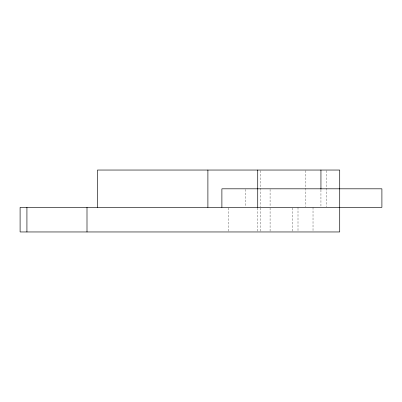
<?xml version="1.0" encoding="UTF-8"?>
<svg xmlns="http://www.w3.org/2000/svg" width="402" height="402" viewBox="0 0 402 402"><rect width="100%" height="100%" fill="white"/><g stroke="black" fill="none" stroke-linecap="round" stroke-linejoin="round"><path stroke-width="0.3" stroke-dasharray="2.01 1.51" d="M326.334 170.664L326.334 206.759M320.942 189.955L320.942 206.764M313.022 207.382L313.022 231.341M305.852 170.664L305.852 206.759M298.003 207.382L298.003 231.341M292.681 207.995L292.681 231.959M270.084 189.432L270.084 206.764M270.084 207.995L270.084 231.959M260.184 170.664L260.184 206.759M260.184 207.995L260.184 231.341M257.727 207.995L257.727 231.341M245.441 189.432L245.441 206.764M228.376 207.995L228.376 231.341"/><path stroke-width="0.6" d="M320.942 170.041L320.942 189.337M257.727 170.041L257.727 207.382M221.889 207.382L221.889 188.814L381.9 188.814L381.9 207.382L20.1 207.382L20.1 231.959L339.715 231.959L339.715 170.041L97.445 170.041L97.445 207.382M207.894 170.041L207.894 207.382M86.998 207.382L86.998 231.959M26.924 207.382L26.924 231.959"/></g></svg>
